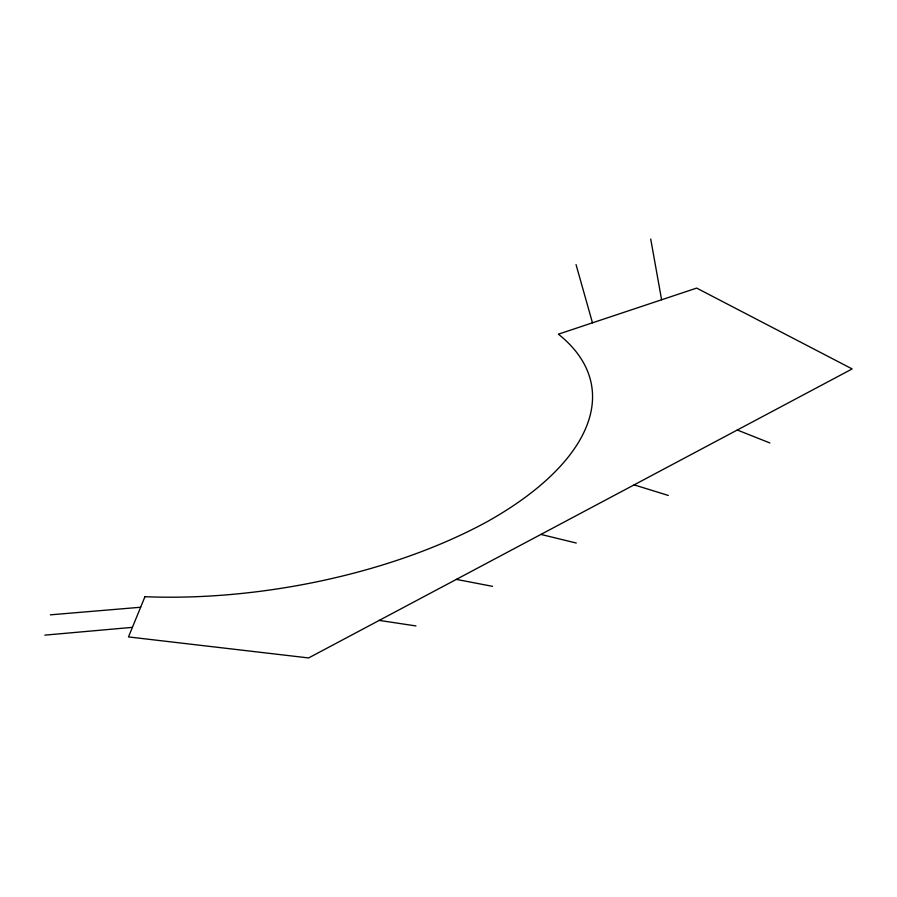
<?xml version="1.0" encoding="UTF-8"?>
<svg xmlns="http://www.w3.org/2000/svg" width="897" height="897" viewBox="0 0 897 897"><rect width="100%" height="100%" fill="white"/><g stroke="black" fill="none" stroke-linecap="round" stroke-linejoin="round"><path stroke-width="1.35" d="M44.85 635.132L132.408 627.351M50.333 614.837L140.638 607.247M379.229 620.399L415.95 625.938M456.349 579.395L492.52 586.346M540.936 534.421L576.278 543.033M634.123 484.862L668.299 495.458M737.3 430.011L769.839 442.95M576.053 264.615L592.469 322.819M650.717 239.062L661.605 299.777M144.955 596.696L128.495 636.926L308.624 657.938L852.15 368.936L696.666 288.094L558.405 334.177A336.891 150.528 -9.4 0 1 487.632 521.426A337.676 151.402 -9.5 0 1 144.955 596.696"/></g></svg>
